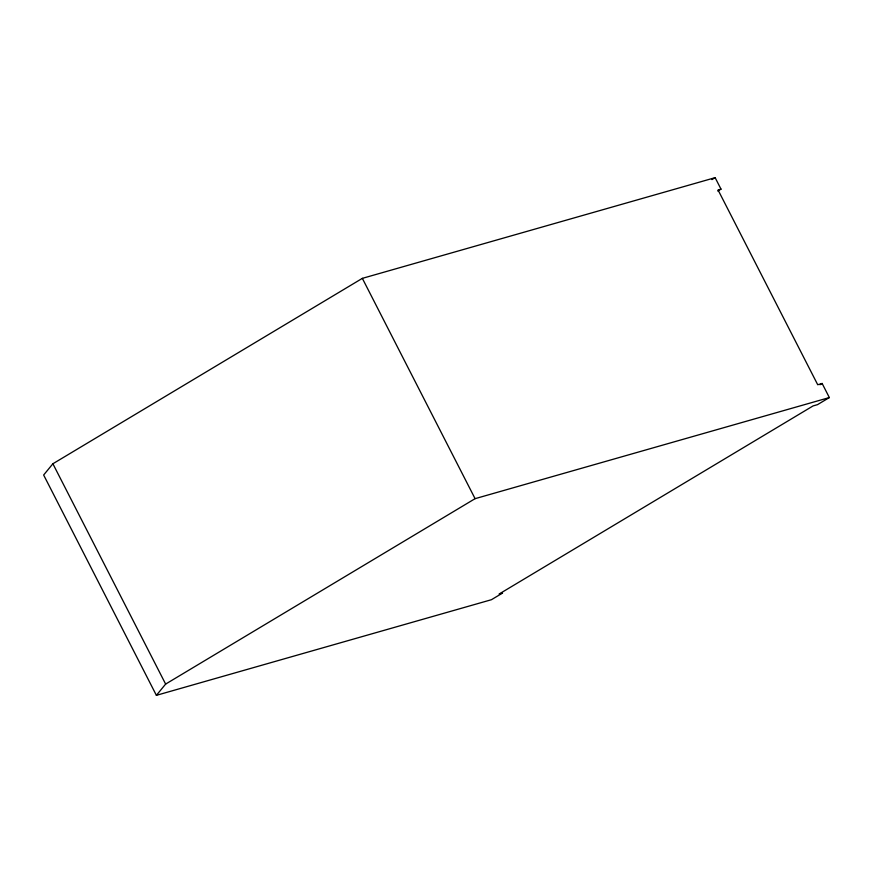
<?xml version="1.0" encoding="UTF-8"?>
<svg xmlns="http://www.w3.org/2000/svg" width="873" height="873" viewBox="0 0 873 873"><rect width="100%" height="100%" fill="white"/><g stroke="black" fill="none" stroke-linecap="round" stroke-linejoin="round"><path stroke-width="1.31" d="M52.893 463.759L43.65 475.01L156.387 695.334L491.444 599.707L502.553 593.051L499.116 594.033L813.079 405.923L817.499 404.657L829.35 397.564L822.137 383.465L817.717 384.731L718.053 189.965L721 189.125L715.14 177.666L362.35 278.356L52.893 463.759L165.63 684.083L156.387 695.334M711.932 179.598L715.14 177.666M717.792 191.045L721 189.125M165.63 684.083L475.087 498.669L829.35 397.564M819.976 384.753L822.137 383.465M362.35 278.356L475.087 498.669"/></g></svg>
